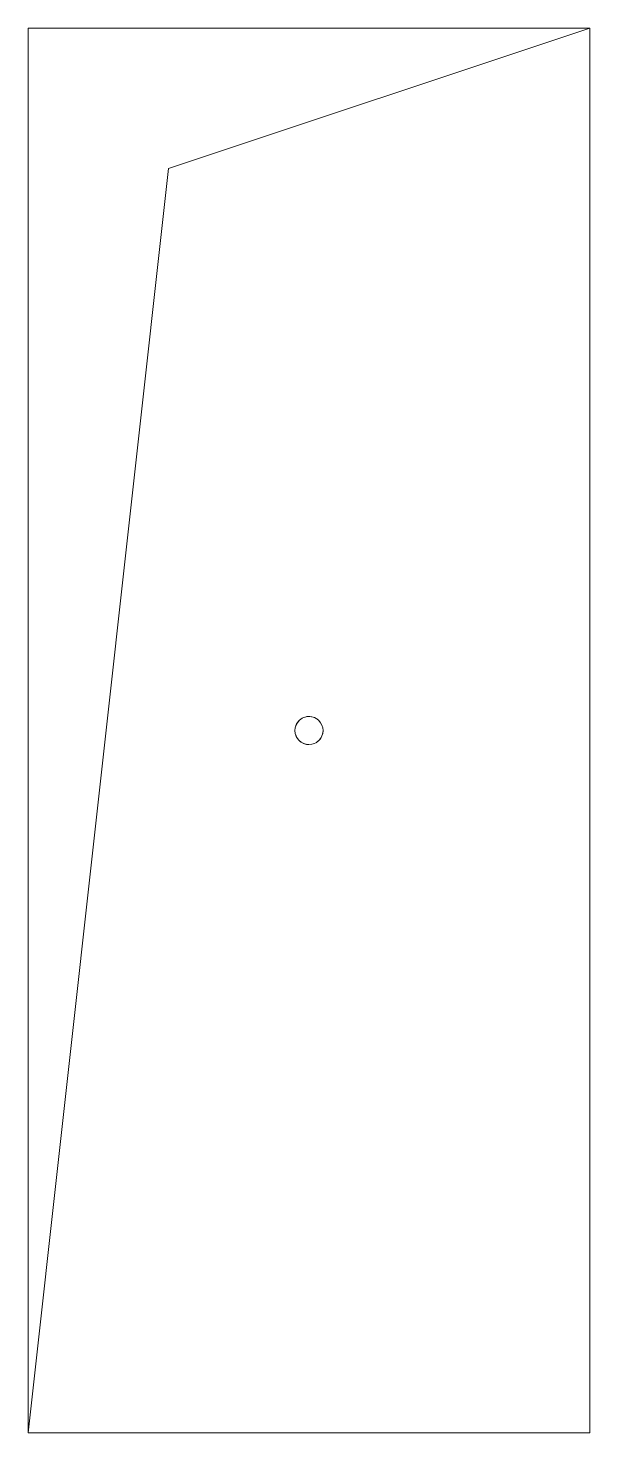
# Model space of a CAD drawing. Header units: millimetres. Extents: x -10178924 to 11692288, y -947381 to 58396.
# Drawn here: x 6747.3 to 6847.3, y -251803.8 to -251553.8 of the extents above; entities that cross this region are included whole.
import ezdxf

# ---------------------------------------------------------------- set-up
doc = ezdxf.new("R2010")
doc.units = ezdxf.units.MM
doc.layers.add('Обобщенные модели', color=7, linetype='Continuous', lineweight=18)
doc.layers.add('ШТРИХОВКА', color=252, linetype='Continuous', lineweight=15)

# ---------------------------------------------------------------- blocks, each defined once
blk = doc.blocks.new('GM_Отверстие прямоугольное _в плите_ - Отверстие-3906246-План 2-го этажа')
at = {"layer": 'Обобщенные модели'}
for p, q in [((-50, -125), (-50, 125)), ((-50, 125), (50, 125)), ((50, 125), (-50, 125)), ((-50, 125), (-50, -125)), ((-25, 100), (50, 125)), ((50, 125), (50, -125)), ((50, -125), (50, 125)), ((-50, -125), (-25, 100)), ((50, -125), (-50, -125)), ((-50, -125), (50, -125))]:
    blk.add_line(p, q, dxfattribs=at)
for start, end in [(360, 180), (180, 360), (60, 165), (300, 360), (195, 270)]:
    blk.add_arc((0, 0), 2.5, start, end, dxfattribs=at)
blk = doc.blocks.new('3 этаж')
at = {"layer": 'Обобщенные модели'}
blk.add_blockref('GM_Отверстие прямоугольное _в плите_ - Отверстие-3906246-План 2-го этажа', (6797.33, -161352.07), dxfattribs=at)

msp = doc.modelspace()

# ---------------------------------------------------------------- block references
at = {"layer": 'ШТРИХОВКА'}
msp.add_blockref('3 этаж', (0, -90326.73), dxfattribs=at)

doc.saveas('drawing.dxf')
